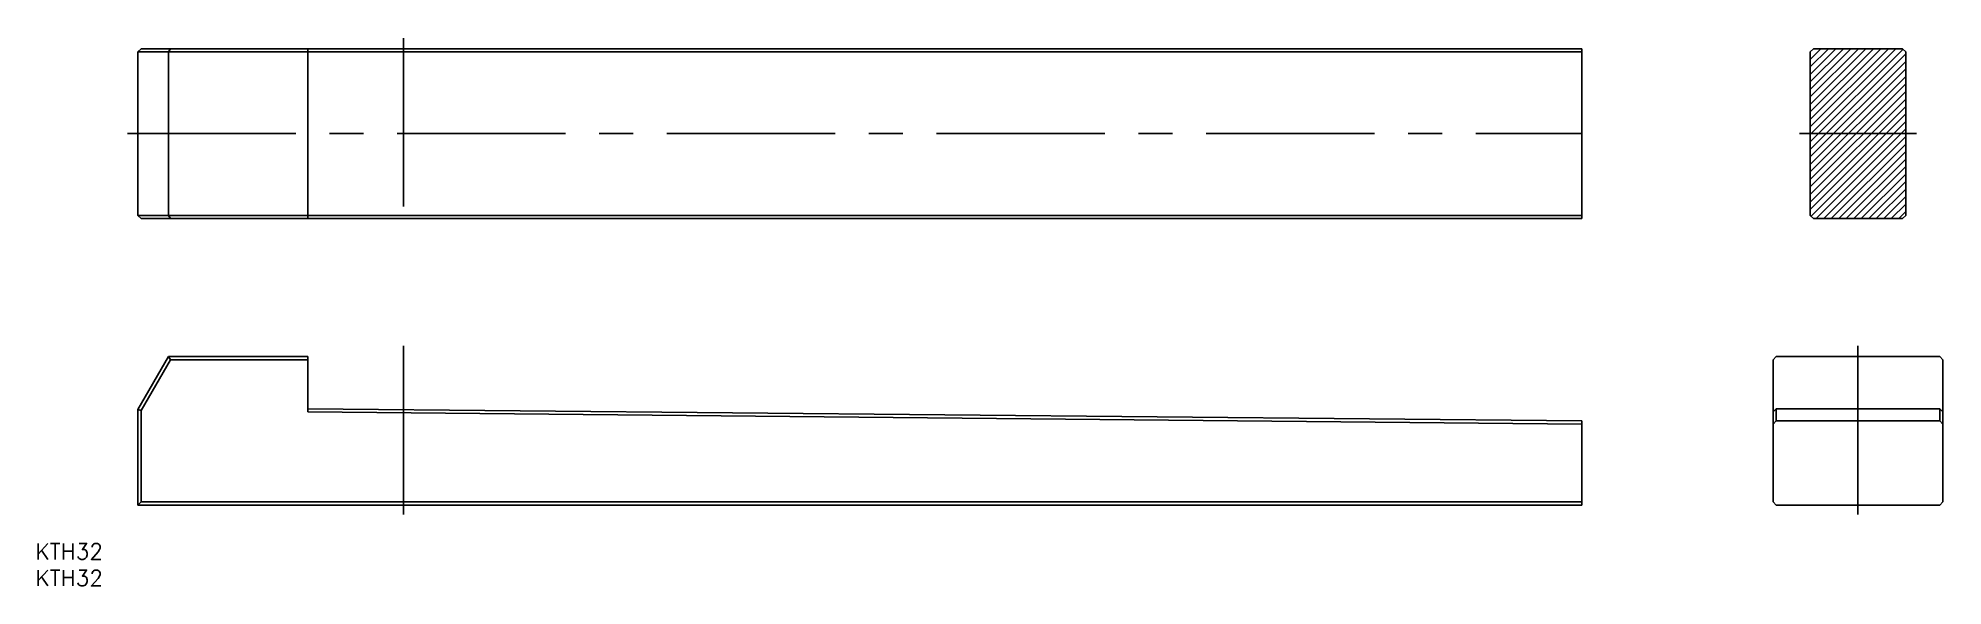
# Model space of a CAD drawing. Extents: x -69 to 290, y -15 to 88.
import ezdxf

# ---------------------------------------------------------------- set-up
doc = ezdxf.new("R2010")
doc.units = 0
doc.linetypes.add('CENTER', pattern=[50.8, 31.75, -6.35, 6.35, -6.35])
doc.layers.get('0').update_dxf_attribs({"linetype": 'CONTINUOUS'})
doc.layers.add('CENTER', color=1, linetype='CENTER')
doc.styles.get("Standard").update_dxf_attribs({"font": 'txt.shx', "height": 3, "bigfont": 'bigfont.shx'})

msp = doc.modelspace()

# ---------------------------------------------------------------- linework, layer by layer
at = {"color": 7, "linetype": 'CONTINUOUS'}
for p, q in [((-50, 85.4), (-49.4, 86)), ((222, 85.4), (-50, 85.4)), ((-50, 54.6), (-50, 85.4)), ((-49.4, 86), (222, 86)), ((-44.23, 85.4), (-43.88, 86)), ((-44.23, 54.6), (-44.23, 85.4)), ((-18, 54), (-18, 86)), ((222, 54), (222, 86)), ((265.6, 86), (265, 85.4)), ((265, 85.4), (265, 54.6)), ((265.6, 86), (282.4, 86)), ((283, 85.4), (282.4, 86)), ((283, 54.6), (283, 85.4)), ((-50, 54.6), (222, 54.6)), ((-49.4, 54), (-50, 54.6)), ((222, 54), (-49.4, 54)), ((-43.88, 54), (-44.23, 54.6)), ((265.6, 54), (265, 54.6)), ((282.4, 54), (265.6, 54)), ((282.4, 54), (283, 54.6)), ((-50, 18), (-44.23, 28)), ((-43.88, 27.4), (-49.4, 17.84)), ((-44.23, 28), (-18, 28)), ((-43.88, 27.4), (-44.23, 28)), ((-18, 27.4), (-43.88, 27.4)), ((-18, 17.57), (-18, 28)), ((258.6, 28), (258, 27.4)), ((258, 0.6), (258, 27.4)), ((258.6, 28), (289.4, 28)), ((290, 27.4), (289.4, 28)), ((290, 0.6), (290, 27.4)), ((-50, 0), (-50, 18)), ((-49.4, 17.84), (-50, 18)), ((-18, 18.17), (222, 15.87)), ((258, 17.57), (258.6, 18.17)), ((258.6, 18.17), (289.4, 18.17)), ((258.6, 18.17), (258.6, 15.87)), ((289.4, 18.17), (290, 17.57)), ((289.4, 15.87), (289.4, 18.17)), ((-49.4, 17.84), (-49.4, 0.6)), ((222, 15.27), (-18, 17.57)), ((222, 0), (222, 15.87)), ((258.6, 15.87), (258, 15.27)), ((258.6, 15.87), (289.4, 15.87)), ((290, 15.27), (289.4, 15.87)), ((-49.4, 0.6), (-50, 0)), ((222, 0), (-50, 0)), ((-49.4, 0.6), (222, 0.6)), ((258, 0.6), (258.6, 0)), ((258.6, 0), (289.4, 0)), ((289.4, 0), (290, 0.6))]:
    msp.add_line(p, q, dxfattribs=at)
at = {"color": 3, "linetype": 'CONTINUOUS'}
for p, q in [((265, 85.39), (265.61, 86)), ((265, 83.98), (267.02, 86)), ((265, 82.57), (268.43, 86)), ((265, 81.15), (269.85, 86)), ((265, 79.74), (271.26, 86)), ((265, 78.32), (272.68, 86)), ((265, 76.91), (274.09, 86)), ((265, 75.5), (275.5, 86)), ((265, 74.08), (276.92, 86)), ((265, 72.67), (278.33, 86)), ((265, 71.25), (279.75, 86)), ((265, 69.84), (281.16, 86)), ((265, 68.42), (282.49, 85.91)), ((265, 67.01), (283, 85.01)), ((265, 65.6), (283, 83.6)), ((265, 64.18), (283, 82.18)), ((265, 62.77), (283, 80.77)), ((265, 61.35), (283, 79.35)), ((265, 59.94), (283, 77.94)), ((265, 58.52), (283, 76.52)), ((265, 57.11), (283, 75.11)), ((265, 55.7), (283, 73.7)), ((265.16, 54.44), (283, 72.28)), ((266.13, 54), (283, 70.87)), ((267.55, 54), (283, 69.45)), ((268.96, 54), (283, 68.04)), ((270.37, 54), (283, 66.63)), ((271.79, 54), (283, 65.21)), ((273.2, 54), (283, 63.8)), ((274.62, 54), (283, 62.38)), ((276.03, 54), (283, 60.97)), ((277.45, 54), (283, 59.55)), ((278.86, 54), (283, 58.14)), ((280.27, 54), (283, 56.73)), ((281.69, 54), (283, 55.31))]:
    msp.add_line(p, q, dxfattribs=at)
at = {"layer": 'CENTER', "color": 1, "linetype": 'CENTER'}
for p, q in [((0, 88), (0, 52)), ((-52, 70), (222, 70)), ((263, 70), (285, 70)), ((0, 30), (0, -2)), ((274, 30), (274, -2))]:
    msp.add_line(p, q, dxfattribs=at)

# ---------------------------------------------------------------- texts
at = {"color": 7, "linetype": 'CONTINUOUS'}
for p in [(-69.33, -10.23), (-69.33, -15.23)]:
    msp.add_text('KTH32', height=3, dxfattribs=at).set_placement(p)

doc.saveas('drawing.dxf')
